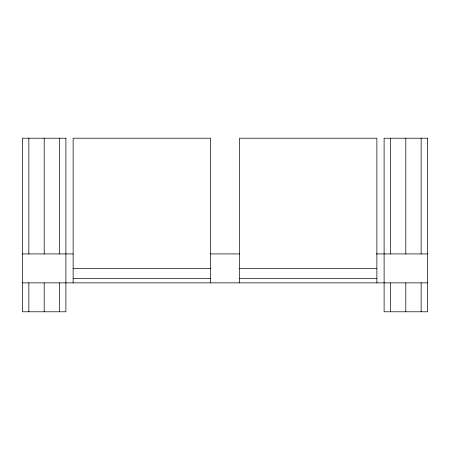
<?xml version="1.0" encoding="UTF-8"?>
<svg xmlns="http://www.w3.org/2000/svg" width="450" height="450" viewBox="0 0 450 450"><rect width="100%" height="100%" fill="white"/><g stroke="black" fill="none" stroke-linecap="round" stroke-linejoin="round"><path stroke-width="0.67" d="M22.5 253.929L73.159 253.929M210.538 253.929L239.462 253.929M376.149 253.929L427.5 253.929M73.125 268.391L210.538 268.391M239.462 268.391L376.875 268.391M73.125 278.623L210.538 278.623M239.462 278.623L376.875 278.623M22.5 282.859L427.5 282.859M421.144 138.212L421.144 253.929M421.144 282.859L421.144 311.788M405.804 138.212L405.804 253.929M405.804 282.859L405.804 311.788M390.459 138.212L390.459 253.929M390.459 282.859L390.459 311.788M376.875 282.859L376.875 138.212L239.462 138.212L239.462 282.859M210.538 282.859L210.538 138.212L73.125 138.212L73.125 282.859M59.541 138.212L59.541 253.929M59.541 282.859L59.541 311.788M44.196 138.212L44.196 253.929M44.196 282.859L44.196 311.788M28.856 138.212L28.856 253.929M28.856 282.859L28.856 311.788M65.891 138.212L22.5 138.212L22.5 311.788L65.891 311.788L65.891 138.212M427.5 138.212L384.109 138.212L384.109 311.788L427.5 311.788L427.5 138.212"/></g></svg>
